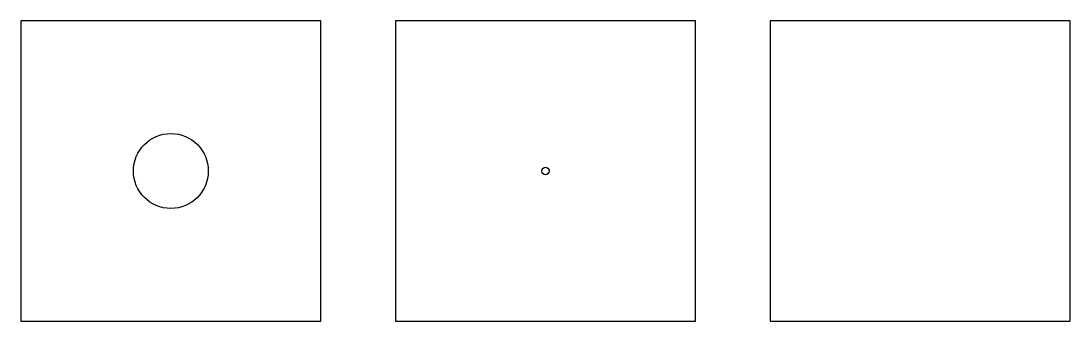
# Model space of a CAD drawing. Header units: millimetres. Extents: x 0 to 140, y 0 to 40.
import ezdxf

# ---------------------------------------------------------------- set-up
doc = ezdxf.new("R2010")
doc.units = ezdxf.units.MM

msp = doc.modelspace()

# ---------------------------------------------------------------- linework, layer by layer
for points in [[(0, 0), (40, 0), (40, 40), (0, 40)], [(50, 0), (90, 0), (90, 40), (50, 40)], [(100, 0), (140, 0), (140, 40), (100, 40)]]:
    msp.add_lwpolyline(points, close=True)
for centre, radius in [((20, 20), 5), ((70, 20), 0.5)]:
    msp.add_circle(centre, radius)

doc.saveas('drawing.dxf')
